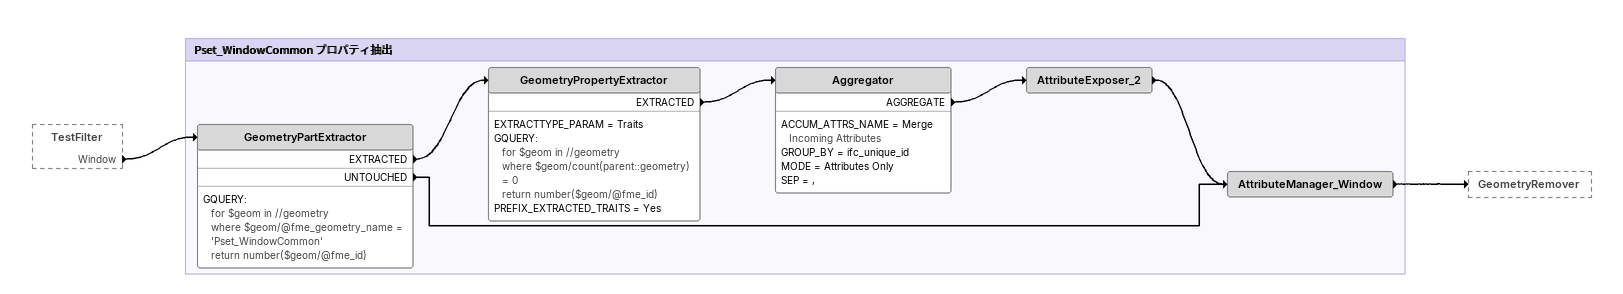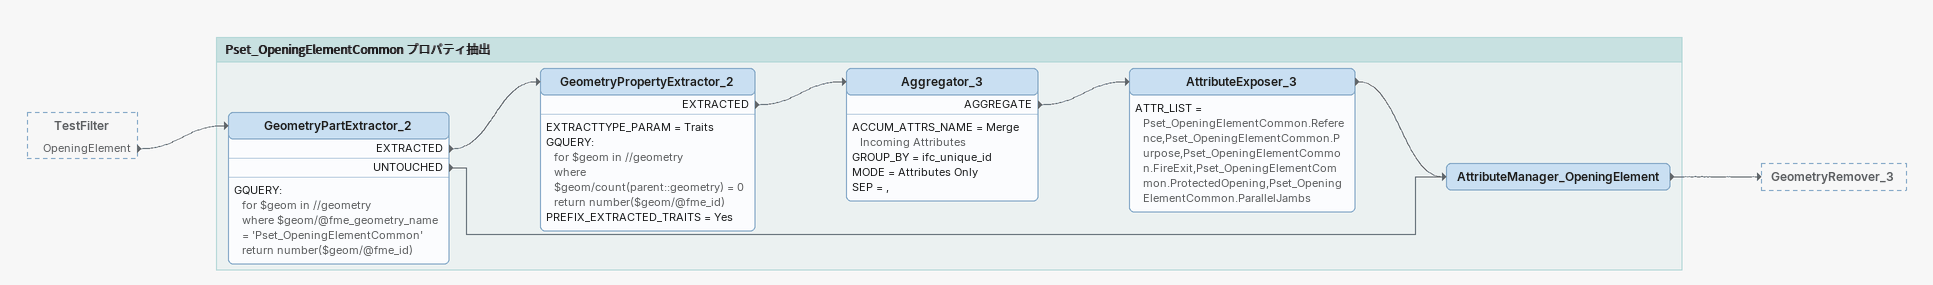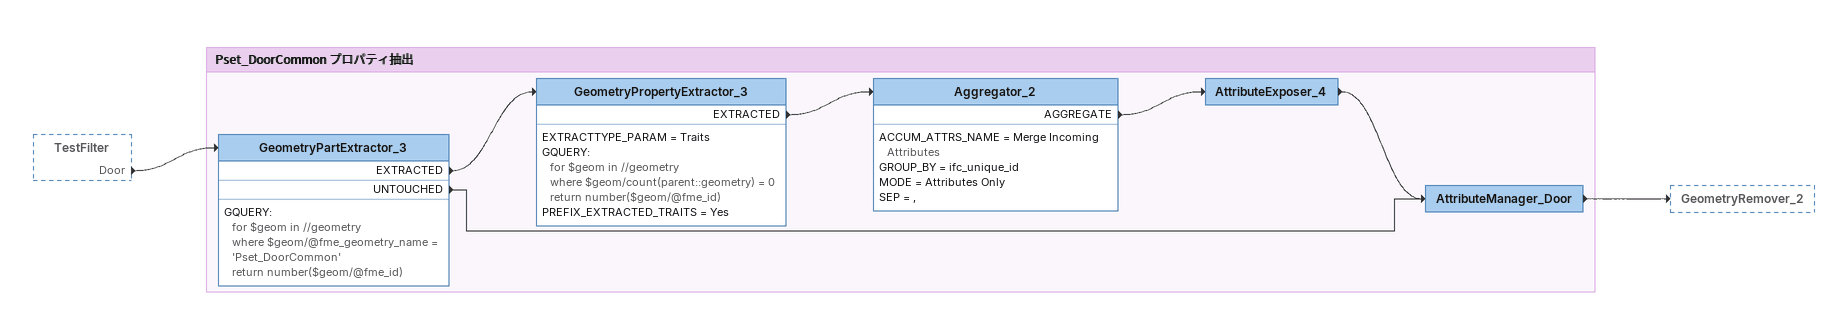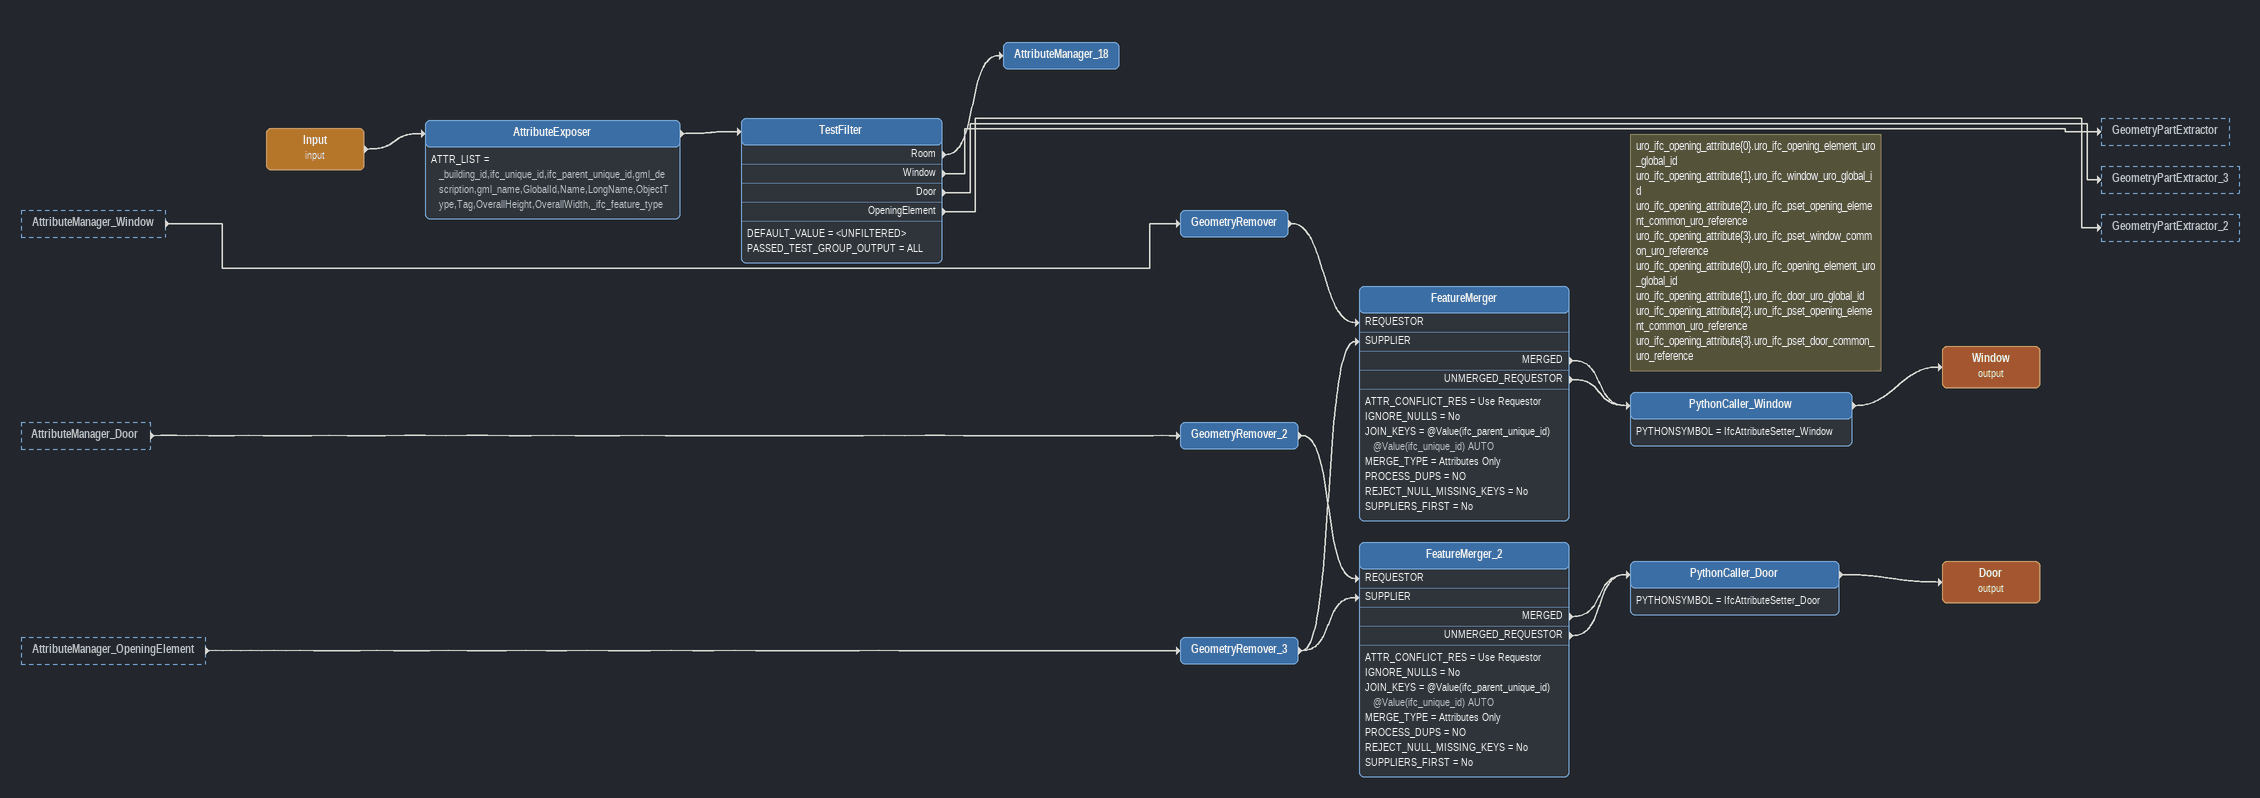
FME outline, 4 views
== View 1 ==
TestFilter [outside]
    Window -> GeometryPartExtractor

Bookmark: Pset_WindowCommon プロパティ抽出
GeometryPartExtractor
    GQUERY:
      for $geom in //geometry
      where $geom/@fme_geometry_name = 'Pset_WindowCommon'
      return number($geom/@fme_id)
    EXTRACTED -> GeometryPropertyExtractor
    UNTOUCHED -> AttributeManager_Window
GeometryPropertyExtractor
    EXTRACTTYPE_PARAM = Traits
    GQUERY:
      for $geom in //geometry
      where $geom/count(parent::geometry) = 0
      return number($geom/@fme_id)
    PREFIX_EXTRACTED_TRAITS = Yes
    EXTRACTED -> Aggregator
Aggregator
    ACCUM_ATTRS_NAME = Merge Incoming Attributes
    GROUP_BY = ifc_unique_id
    MODE = Attributes Only
    SEP = ,
    AGGREGATE -> AttributeExposer_2
AttributeExposer_2
    -> AttributeManager_Window
AttributeManager_Window
    -> GeometryRemover

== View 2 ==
TestFilter [outside]
    OpeningElement -> GeometryPartExtractor_2

Bookmark: Pset_OpeningElementCommon プロパティ抽出
GeometryPartExtractor_2
    GQUERY:
      for $geom in //geometry
      where $geom/@fme_geometry_name = 'Pset_OpeningElementCommon'
      return number($geom/@fme_id)
    EXTRACTED -> GeometryPropertyExtractor_2
    UNTOUCHED -> AttributeManager_OpeningElement
GeometryPropertyExtractor_2
    EXTRACTTYPE_PARAM = Traits
    GQUERY:
      for $geom in //geometry
      where $geom/count(parent::geometry) = 0
      return number($geom/@fme_id)
    PREFIX_EXTRACTED_TRAITS = Yes
    EXTRACTED -> Aggregator_3
Aggregator_3
    ACCUM_ATTRS_NAME = Merge Incoming Attributes
    GROUP_BY = ifc_unique_id
    MODE = Attributes Only
    SEP = ,
    AGGREGATE -> AttributeExposer_3
AttributeExposer_3
    ATTR_LIST = Pset_OpeningElementCommon.Reference,Pset_OpeningElementCommon.Purpose,Pset_OpeningElementCommon.FireExit,Pset_OpeningElementCommon.ProtectedOpening,Pset_OpeningElementCommon.ParallelJambs
    -> AttributeManager_OpeningElement
AttributeManager_OpeningElement
    -> GeometryRemover_3

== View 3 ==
TestFilter [outside]
    Door -> GeometryPartExtractor_3

Bookmark: Pset_DoorCommon プロパティ抽出
GeometryPartExtractor_3
    GQUERY:
      for $geom in //geometry
      where $geom/@fme_geometry_name = 'Pset_DoorCommon'
      return number($geom/@fme_id)
    EXTRACTED -> GeometryPropertyExtractor_3
    UNTOUCHED -> AttributeManager_Door
GeometryPropertyExtractor_3
    EXTRACTTYPE_PARAM = Traits
    GQUERY:
      for $geom in //geometry
      where $geom/count(parent::geometry) = 0
      return number($geom/@fme_id)
    PREFIX_EXTRACTED_TRAITS = Yes
    EXTRACTED -> Aggregator_2
Aggregator_2
    ACCUM_ATTRS_NAME = Merge Incoming Attributes
    GROUP_BY = ifc_unique_id
    MODE = Attributes Only
    SEP = ,
    AGGREGATE -> AttributeExposer_4
AttributeExposer_4
    -> AttributeManager_Door
AttributeManager_Door
    -> GeometryRemover_2

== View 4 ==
AttributeManager_Window [outside]
    -> GeometryRemover
AttributeManager_Door [outside]
    -> GeometryRemover_2
AttributeManager_OpeningElement [outside]
    -> GeometryRemover_3
Input (input)
    -> AttributeExposer
AttributeExposer
    ATTR_LIST = _building_id,ifc_unique_id,ifc_parent_unique_id,gml_description,gml_name,GlobalId,Name,LongName,ObjectType,Tag,OverallHeight,OverallWidth,_ifc_feature_type
    -> TestFilter
TestFilter
    DEFAULT_VALUE = <UNFILTERED>
    PASSED_TEST_GROUP_OUTPUT = ALL
    Room -> AttributeManager_18
    Window -> GeometryPartExtractor
    Door -> GeometryPartExtractor_3
    OpeningElement -> GeometryPartExtractor_2
AttributeManager_18
GeometryRemover
    -> FeatureMerger [REQUESTOR]
GeometryRemover_2
    -> FeatureMerger_2 [REQUESTOR]
GeometryRemover_3
    -> FeatureMerger_2 [SUPPLIER]
    -> FeatureMerger [SUPPLIER]
Note: uro_ifc_opening_attribute{0}.uro_ifc_opening_element_uro_global_id / uro_ifc_opening_attribute{1}.uro_ifc_window_uro_global_id / uro_ifc_opening_attribute{2}.uro_ifc_pset_opening_element_common_uro_reference / uro_ifc_opening_attribute{3}.uro_ifc_pset_window_common_uro_reference / uro_ifc_opening_attribute{0}.uro_ifc_opening_element_uro_global_id / uro_ifc_opening_attribute{1}.uro_ifc_door_uro_global_id / uro_ifc_opening_attribute{2}.uro_ifc_pset_opening_element_common_uro_reference / uro_ifc_opening_attribute{3}.uro_ifc_pset_door_common_uro_reference
FeatureMerger
    ATTR_CONFLICT_RES = Use Requestor
    IGNORE_NULLS = No
    JOIN_KEYS = @Value(ifc_parent_unique_id) @Value(ifc_unique_id) AUTO
    MERGE_TYPE = Attributes Only
    PROCESS_DUPS = NO
    REJECT_NULL_MISSING_KEYS = No
    SUPPLIERS_FIRST = No
    MERGED -> PythonCaller_Window
    UNMERGED_REQUESTOR -> PythonCaller_Window
PythonCaller_Window
    PYTHONSYMBOL = IfcAttributeSetter_Window
    -> Window (output)
Window (output)
FeatureMerger_2
    ATTR_CONFLICT_RES = Use Requestor
    IGNORE_NULLS = No
    JOIN_KEYS = @Value(ifc_parent_unique_id) @Value(ifc_unique_id) AUTO
    MERGE_TYPE = Attributes Only
    PROCESS_DUPS = NO
    REJECT_NULL_MISSING_KEYS = No
    SUPPLIERS_FIRST = No
    MERGED -> PythonCaller_Door
    UNMERGED_REQUESTOR -> PythonCaller_Door
PythonCaller_Door
    PYTHONSYMBOL = IfcAttributeSetter_Door
    -> Door (output)
Door (output)
